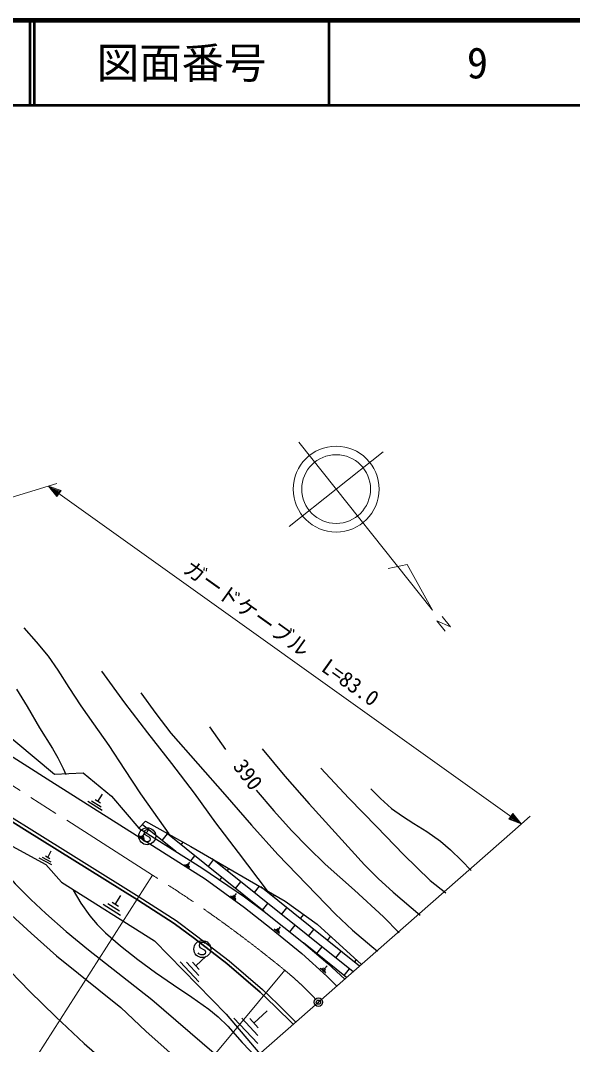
# Model space of a CAD drawing. Units: millimetres, scale not verified. Extents: x 40000 to 680000, y 20000 to 380000.
# Drawn here: x 507637 to 572700, y 259266 to 380000 of the extents above; entities that cross this region are included whole.
import ezdxf
from ezdxf.enums import TextEntityAlignment as Align

# ---------------------------------------------------------------- set-up
doc = ezdxf.new("R2010")
doc.units = ezdxf.units.MM
doc.header["$LTSCALE"] = 1000
doc.header["$PDMODE"] = 32
doc.header["$PDSIZE"] = 500
doc.linetypes.add('CHAIN', pattern=[18.5, 12, -1.5, 3.5, -1.5])
for name, color, linetype, lineweight in [('M-BGD', 7, 'Continuous', 25), ('M-BGD-HTXT', 7, 'Continuous', 13), ('M-BMK', 2, 'CHAIN', 13), ('M-BMK-HTXT', 7, 'Continuous', 13), ('M-BMK-SRVR', 3, 'Continuous', 25), ('M-OTRS', 6, 'Continuous', 25), ('M-STR-HTXT', 7, 'Continuous', 13), ('M-STR-STRC', 7, 'Continuous', 25), ('M-TTL', 2, 'Continuous', 140), ('M-TTL-LINE', 7, 'Continuous', 50)]:
    doc.layers.add(name, color=color, linetype=linetype, lineweight=lineweight)
doc.layers.add('M-TTL-TXT', color=7, linetype='Continuous')
doc.styles.add('ＭＳ ゴシック', font='')
doc.styles.get('ＭＳ ゴシック').set_extended_font_data('MS Gothic')

msp = doc.modelspace()

# ---------------------------------------------------------------- linework, layer by layer
at = {"layer": 'M-BGD'}
for p, q in [((479651, 310482), (511212, 290297)), ((479651, 310482), (511212, 290297)), ((478988, 303245), (508336, 284958)), ((478988, 303245), (508336, 284958)), ((497348, 303063), (511630, 291152)), ((478800, 302884), (508122, 284615)), ((508122, 284615), (478800, 302884)), ((529934, 296730), (531785, 294058)), ((511630, 291152), (515021, 291288)), ((515021, 291288), (518366, 288557)), ((511212, 290297), (529394, 278792)), ((511212, 290297), (529394, 278792)), ((516747, 287921), (517303, 288800)), ((518366, 288557), (521579, 284761)), ((517249, 286846), (515559, 287915)), ((516001, 288015), (517150, 287287)), ((517051, 287729), (516442, 288114)), ((508336, 284958), (521637, 276665)), ((508336, 284958), (521637, 276665)), ((521579, 284761), (522353, 285614)), ((525962, 282021), (521985, 285209)), ((522353, 285614), (527695, 282626)), ((508122, 284615), (521420, 276323)), ((521420, 276323), (508122, 284615)), ((521579, 284761), (529026, 280105)), ((521579, 284761), (529026, 280105)), ((522246, 283445), (521655, 283819)), ((521809, 283854), (522212, 283600)), ((522177, 283754), (521964, 283889)), ((522070, 283822), (522265, 284129)), ((522453, 284215), (522755, 284592)), ((524354, 283310), (524980, 284090)), ((536376, 274952), (524755, 284270)), ((504819, 283657), (510616, 280477)), ((526579, 282807), (526824, 283113)), ((527695, 282626), (538844, 276183)), ((510206, 281360), (511220, 280804)), ((511112, 281173), (510575, 281467)), ((510844, 281320), (511269, 282095)), ((525953, 282026), (525954, 282027)), ((527703, 280932), (528179, 281525)), ((511327, 280435), (509837, 281252)), ((510616, 280477), (512473, 278418)), ((527575, 280089), (526984, 280463)), ((527138, 280498), (527541, 280243)), ((527506, 280398), (527293, 280533)), ((527399, 280465), (527594, 280773)), ((529026, 280105), (534043, 276660)), ((529026, 280105), (534043, 276660)), ((529778, 280243), (530404, 281023)), ((546837, 267847), (530236, 281157)), ((531134, 278657), (531377, 278960)), ((532003, 279741), (532220, 280011)), ((512473, 278418), (523429, 271506)), ((529394, 278792), (534044, 275418)), ((529394, 278792), (534044, 275418)), ((532977, 277678), (533602, 278458)), ((535202, 277176), (535811, 277936)), ((547599, 268517), (535960, 277850)), ((518810, 275778), (519476, 276834)), ((521637, 276665), (525972, 273884)), ((521637, 276665), (525972, 273884)), ((533031, 276300), (532384, 276770)), ((532563, 276798), (533003, 276479)), ((532974, 276657), (532741, 276826)), ((532858, 276742), (533102, 277079)), ((534043, 276660), (536377, 274952)), ((534043, 276660), (536377, 274952)), ((537427, 276674), (537607, 276898)), ((519415, 274489), (517385, 275769)), ((517915, 275889), (519295, 275018)), ((519175, 275548), (518445, 276009)), ((521420, 276323), (525742, 273550)), ((525742, 273550), (521420, 276323)), ((534044, 275418), (537194, 272955)), ((534044, 275418), (537194, 272955)), ((534512, 276316), (534576, 276396)), ((536176, 275113), (536801, 275893)), ((538400, 274611), (539026, 275391)), ((538844, 276183), (542585, 273465)), ((536377, 274952), (540974, 271266)), ((536377, 274952), (540974, 271266)), ((540625, 274109), (541021, 274602)), ((525742, 273550), (528147, 271765)), ((528147, 271765), (525742, 273550)), ((525972, 273884), (528391, 272089)), ((525972, 273884), (528391, 272089)), ((537194, 272955), (540808, 269986)), ((537194, 272955), (540808, 269986)), ((538165, 272352), (537547, 272860)), ((537727, 272877), (538148, 272532)), ((538130, 272712), (537907, 272895)), ((538019, 272803), (538283, 273125)), ((539374, 272549), (540000, 273329)), ((542585, 273465), (547821, 268712)), ((528147, 271765), (531974, 268820)), ((531974, 268820), (528147, 271765)), ((528391, 272089), (532230, 269134)), ((528391, 272089), (532230, 269134)), ((541599, 272046), (542225, 272826)), ((543824, 271544), (544194, 272005)), ((523429, 271506), (531896, 262841)), ((546074, 267177), (540974, 271266)), ((540974, 271266), (543858, 268825)), ((540974, 271266), (543858, 268825)), ((542573, 269984), (543199, 270764)), ((528310, 268541), (529528, 269675)), ((540808, 269986), (543740, 267326)), ((540808, 269986), (543740, 267326)), ((544798, 269482), (545424, 270262)), ((547023, 268979), (547235, 269244)), ((528650, 266672), (526470, 269015)), ((527194, 268989), (528676, 267396)), ((528702, 268120), (527917, 268963)), ((531974, 268820), (535896, 265434)), ((535896, 265434), (531974, 268820)), ((532230, 269134), (536168, 265734)), ((532230, 269134), (536168, 265734)), ((543616, 267667), (542949, 268272)), ((543153, 268281), (543606, 267870)), ((543596, 268074), (543356, 268291)), ((543476, 268182), (543791, 268529)), ((543858, 268825), (545850, 266980)), ((543858, 268825), (545850, 266980)), ((544095, 268605), (544172, 268701)), ((545772, 267419), (546397, 268199)), ((543740, 267326), (544910, 266153)), ((543740, 267326), (544910, 266153)), ((536168, 265734), (537952, 264021)), ((536168, 265734), (537952, 264021)), ((535896, 265434), (537669, 263731)), ((537669, 263731), (535896, 265434)), ((535158, 261783), (536719, 263235)), ((537669, 263731), (539788, 261652)), ((539788, 261652), (537669, 263731)), ((537952, 264021), (540093, 261920)), ((537952, 264021), (540093, 261920)), ((531896, 262841), (535845, 258187)), ((535594, 259389), (532801, 262390)), ((533728, 262357), (535627, 260316)), ((535661, 261243), (534655, 262323))]:
    msp.add_line(p, q, dxfattribs=at)
for points in [[(508016, 308385), (509498, 306754), (510895, 305058), (512057, 303400), (513344, 301371), (514752, 299212), (516258, 297093), (518049, 294523), (519905, 291674), (521788, 288823), (523972, 285714), (525139, 284094)], [(517187, 303276), (519893, 299556), (522592, 296022), (525443, 292411), (528094, 288894), (530640, 285393), (533310, 281895), (536710, 277396)], [(474059, 302434), (475229, 300110), (476437, 297936), (477407, 296419), (478516, 294893), (479790, 293351), (481145, 291877), (482883, 290146), (484800, 288390), (492272, 282433), (493786, 281126), (495368, 279618), (501921, 272560), (508690, 265562), (511796, 262526), (515160, 259388), (520626, 254596)], [(507151, 301146), (508408, 299104), (509873, 296589), (511404, 294157), (512053, 293067), (512665, 291809), (512977, 291103)], [(521828, 300742), (523571, 298298), (525358, 295978), (531739, 288762), (534861, 285116), (537962, 281655), (544766, 274617), (546772, 272766), (549049, 270812), (549696, 270268)], [(485815, 296134), (487202, 293929), (488674, 291788), (489877, 290260), (491193, 288754), (493801, 286006), (496491, 283318), (498388, 281543), (500440, 279771), (503366, 277346), (506091, 274960), (508880, 272378), (511888, 269741), (519447, 263639), (522405, 260851), (525620, 257970), (527271, 256516), (528930, 254920), (530567, 253245)], [(536127, 294147), (538801, 290907), (541642, 287630), (548174, 280464), (549792, 278836), (551558, 277215), (554750, 274507)], [(543032, 291829), (546318, 288329), (549633, 284947), (552787, 281689), (555934, 278595), (557766, 277151)], [(535409, 289269), (537479, 286826), (539587, 284495), (541530, 282478), (543545, 280534), (547017, 277470), (550428, 274306), (552278, 272439)], [(548937, 289403), (550065, 288261), (551351, 287107), (552643, 286170), (553998, 285314), (555532, 284362), (557122, 283237), (558335, 282200), (559632, 280946), (560764, 279784)], [(501913, 285304), (503292, 283090), (504752, 280940), (505816, 279567), (507004, 278218), (508837, 276367), (510621, 274709), (513030, 272602), (515658, 270447), (523111, 264588), (530481, 258244), (531423, 257495), (532530, 256755), (533870, 256062)], [(513829, 277464), (514768, 275919), (515792, 274443), (516662, 273418), (517654, 272430), (519411, 270904), (521448, 269280), (523538, 267738), (525680, 266288), (527849, 264855), (529837, 263422), (530925, 262535), (532085, 261434), (533761, 259504), (535435, 257754), (535553, 257639)]]:
    msp.add_lwpolyline(points, dxfattribs=at)
at = {"layer": 'M-BGD-HTXT'}
for p, q in [((556185, 310477), (540431, 330300)), ((539291, 320339), (550392, 329161)), ((553197, 315865), (550981, 315397)), ((556185, 310477), (553197, 315865)), ((558323, 308496), (556713, 309219)), ((556713, 309219), (557696, 307995)), ((557351, 309720), (558323, 308496))]:
    msp.add_line(p, q, dxfattribs=at)
for radius in [5064, 4052]:
    msp.add_circle((544842, 324750), radius, dxfattribs=at)
at = {"layer": 'M-BMK'}
msp.add_line((523194, 279242), (480043, 306819), dxfattribs=at)
for centre, radius, start, end in [((442428, 150558), 151930, 50.63497, 57.88659), ((516419, 240519), 35450, 42.84058, 50.86866)]:
    msp.add_arc(centre, radius, start, end, dxfattribs=at)
at = {"layer": 'M-BMK-HTXT'}
for p, q in [((506855, 253675), (523194, 279242)), ((519508, 244910), (538791, 268018))]:
    msp.add_line(p, q, dxfattribs=at)
at = {"layer": 'M-BMK-SRVR'}
for radius in [500, 20]:
    msp.add_circle((542750, 264255), radius, dxfattribs=at)
at = {"layer": 'M-OTRS'}
msp.add_point((542750, 264255), dxfattribs=at)
at = {"layer": 'M-STR-HTXT'}
for p, q in [((476171, 314514), (511910, 325392)), ((510954, 325101), (512418, 324571)), ((511930, 323887), (510954, 325101)), ((510954, 325101), (566648, 285290)), ((511295, 324857), (512300, 324508)), ((511951, 324020), (511295, 324857)), ((511491, 324717), (512181, 324445)), ((511972, 324152), (511491, 324717)), ((511783, 324508), (512062, 324382)), ((511993, 324285), (511783, 324508)), ((512418, 324571), (511930, 323887)), ((512300, 324508), (511951, 324020)), ((512181, 324445), (511972, 324152)), ((512062, 324382), (511993, 324285)), ((565184, 285820), (565672, 286503)), ((565302, 285883), (565651, 286371)), ((565421, 285946), (565630, 286238)), ((565623, 284358), (567706, 286189)), ((565630, 286238), (566111, 285673)), ((565651, 286371), (566307, 285534)), ((565672, 286503), (566648, 285290)), ((566648, 285290), (565184, 285820)), ((566307, 285534), (565302, 285883)), ((566111, 285673), (565421, 285946)), ((565540, 286008), (565609, 286106)), ((565819, 285883), (565540, 286008)), ((565609, 286106), (565819, 285883)), ((514268, 239223), (565623, 284358))]:
    msp.add_line(p, q, dxfattribs=at)
at = {"layer": 'M-STR-STRC'}
for p, q in [((522257, 284467), (522217, 284227)), ((522217, 284227), (522297, 284027)), ((522497, 284587), (522257, 284467)), ((522297, 284027), (522856, 283707)), ((522657, 284587), (522497, 284587)), ((522817, 284547), (522657, 284587)), ((522897, 284467), (522817, 284547)), ((522176, 283267), (522096, 283388)), ((522416, 283147), (522176, 283267)), ((522696, 283147), (522416, 283147)), ((522896, 283267), (522696, 283147)), ((522856, 283707), (522936, 283507)), ((522936, 283507), (522896, 283267)), ((528749, 271164), (528709, 270924)), ((528709, 270924), (528789, 270724)), ((528989, 271284), (528749, 271164)), ((528789, 270724), (529348, 270403)), ((529149, 271283), (528989, 271284)), ((529309, 271243), (529149, 271283)), ((529389, 271163), (529309, 271243)), ((528668, 269964), (528588, 270084)), ((528908, 269844), (528668, 269964)), ((529188, 269843), (528908, 269844)), ((529388, 269963), (529188, 269843)), ((529348, 270403), (529428, 270203)), ((529428, 270203), (529388, 269963))]:
    msp.add_line(p, q, dxfattribs=at)
for centre in [(522576, 283827), (529068, 270524)]:
    msp.add_circle(centre, 1000, dxfattribs=at)
at = {"layer": 'M-TTL'}
msp.add_line((680000, 380000), (40000, 380000), dxfattribs=at)
at = {"layer": 'M-TTL-LINE'}
for p, q in [((508747, 380000), (508747, 370000)), ((509247, 380000), (509247, 370000)), ((543997, 380000), (543997, 370000)), ((40000, 370000), (680000, 370000))]:
    msp.add_line(p, q, dxfattribs=at)

# ---------------------------------------------------------------- texts
at = {"layer": 'M-BGD', "style": 'ＭＳ ゴシック'}
msp.add_text('390', height=1833, rotation=307.137, dxfattribs=at).set_placement((532162, 291700), align=Align.BOTTOM_LEFT)
at = {"layer": 'M-STR-HTXT', "style": 'ＭＳ ゴシック'}
msp.add_text('ガードケーブル\u3000L=83.0', height=1833, rotation=324.453, dxfattribs=at).set_placement((526371, 314571), align=Align.BOTTOM_LEFT)
at = {"layer": 'M-TTL-TXT', "style": 'ＭＳ ゴシック'}
for s, p in [('図面番号', (526622, 375000)), ('9', (561497, 375000))]:
    msp.add_text(s, height=3666, dxfattribs=at).set_placement(p, align=Align.MIDDLE_CENTER)

doc.saveas('drawing.dxf')
